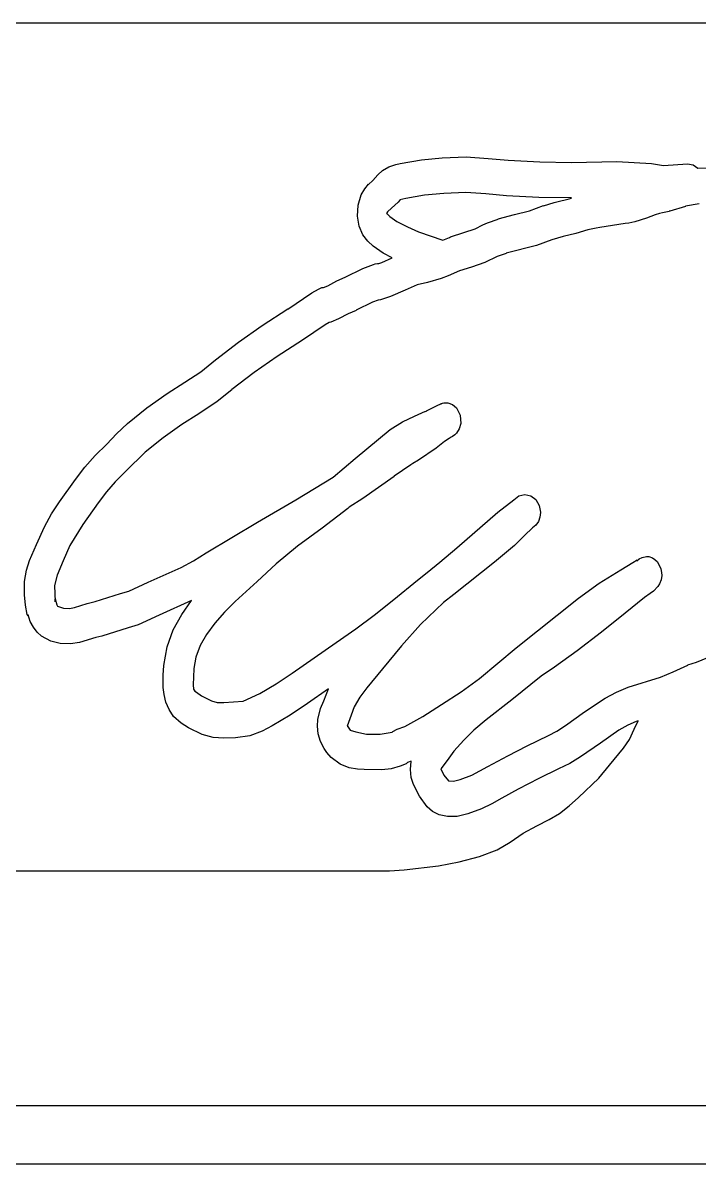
# Model space of a CAD drawing. Extents: x -67 to 553, y 0 to 8091.
# Drawn here: x 225 to 324.5, y 1110.4 to 1278.4 of the extents above; entities that cross this region are included whole.
import ezdxf

# ---------------------------------------------------------------- set-up
doc = ezdxf.new("R2010")
doc.units = 0

msp = doc.modelspace()

# ---------------------------------------------------------------- linework, layer by layer
at = {"layer": 'Calque_1'}
for p, q in [((209.441, 1278.41), (272.339, 1278.41)), ((272.339, 1278.41), (272.339, 1278.41)), ((272.339, 1278.41), (514.321, 1278.41)), ((286.693, 1258.52), (290.19359, 1258.680179)), ((290.194, 1258.68), (293.4326, 1258.437616)), ((277.89704, 1256.648725), (278.83269, 1257.21319)), ((278.832, 1257.21), (279.852098, 1257.567888)), ((279.852098, 1257.567888), (280.5007, 1257.695907)), ((280.501, 1257.7), (283.634995, 1258.248064)), ((283.634995, 1258.248064), (286.6933, 1258.527801)), ((293.433, 1258.44), (296.393, 1258.178989)), ((296.393, 1258.18), (301.068662, 1257.938237)), ((301.068662, 1257.938237), (305.72109, 1257.862209)), ((305.721, 1257.86), (312.36658, 1258.007796)), ((312.366, 1258.01), (317.4887, 1257.692712)), ((317.489, 1257.69), (319.25991, 1257.409886)), ((319.26, 1257.41), (322.788, 1257.658602)), ((322.788, 1257.66), (323.598998, 1257.500562)), ((323.598998, 1257.500562), (324.30419, 1256.997114)), ((324.304, 1257), (326.37309, 1257.057997)), ((276.467, 1255.2), (277.217698, 1256.053183)), ((277.217698, 1256.053183), (277.89704, 1256.648725)), ((274.775, 1253.1), (275.278438, 1253.977283)), ((275.278438, 1253.977283), (275.83071, 1254.63789)), ((275.831, 1254.63), (276.46719, 1255.192821)), ((274.313865, 1251.557666), (274.774484, 1253.09409)), ((280.189971, 1252.023252), (279.2417, 1251.1257)), ((280.453992, 1252.284482), (280.189971, 1252.023252)), ((280.466, 1252.34), (280.453992, 1252.284482)), ((281.351, 1252.55), (280.466393, 1252.340609)), ((284.094055, 1253.028943), (281.35101, 1252.552104)), ((286.943, 1253.29), (284.094055, 1253.028943)), ((290.159, 1253.44), (286.9422, 1253.287494)), ((293.105, 1253.21), (290.15741, 1253.437806)), ((290.158, 1253.44), (290.160646, 1253.437354)), ((296.16, 1252.94), (293.10589, 1253.208287)), ((300.92116, 1252.698985), (296.15963, 1252.945093)), ((305.727, 1252.62), (300.92116, 1252.698985)), ((301.582, 1251.49), (303.17831, 1251.952518)), ((303.178, 1251.96), (303.56609, 1252.07258)), ((303.566, 1252.07), (305.39009, 1252.521114)), ((305.39, 1252.52), (305.726497, 1252.618001)), ((274.219457, 1249.957695), (274.313865, 1251.557666)), ((278.484, 1250.35), (278.514, 1250.35)), ((278.634, 1250.59), (278.484193, 1250.356902)), ((278.514, 1250.35), (278.990895, 1249.89929)), ((279.242, 1251.12), (278.634306, 1250.581997)), ((297.342795, 1250.189328), (299.5193, 1250.7315)), ((299.519, 1250.73), (301.5819, 1251.49229)), ((318.683289, 1250.352615), (318.040309, 1250.135898)), ((319.13, 1250.42), (318.661794, 1250.357003)), ((318.662, 1250.36), (318.683289, 1250.352615)), ((320.082, 1250.65), (319.130216, 1250.416797)), ((320.185, 1250.69), (320.081601, 1250.658012)), ((322.485, 1251.39), (320.1849, 1250.6815)), ((324.503, 1251.76), (322.4855, 1251.395193)), ((274.460691, 1248.449899), (274.219457, 1249.957695)), ((278.990895, 1249.89929), (280.01411, 1249.17962)), ((280.014, 1249.18), (281.554622, 1248.360221)), ((291.551, 1248.1), (292.67958, 1248.644618)), ((292.679, 1248.65), (293.349718, 1248.974088)), ((293.35, 1248.97), (294.91887, 1249.527503)), ((294.919, 1249.53), (297.342795, 1250.189328)), ((313.59, 1248.88), (309.86729, 1248.282598)), ((314.144, 1248.93), (313.590016, 1248.878009)), ((315.053, 1249.09), (314.143496, 1248.931515)), ((316.739, 1249.64), (315.05329, 1249.08599)), ((318.04, 1250.13), (316.73881, 1249.637902)), ((275.007, 1247.19), (274.460691, 1248.449899)), ((275.73129, 1246.249609), (275.00732, 1247.19631)), ((281.554622, 1248.360221), (283.204723, 1247.660614)), ((283.204723, 1247.660614), (286.75618, 1246.4018)), ((287.763, 1246.82), (287.901483, 1246.877997)), ((287.902, 1246.88), (289.86722, 1247.534208)), ((289.867, 1247.53), (291.5507, 1248.099991)), ((304.479, 1246.93), (302.80459, 1246.450999)), ((306.344, 1247.4), (304.47901, 1246.933911)), ((308.119, 1247.91), (306.34341, 1247.392185)), ((309.366, 1248.2), (308.1196, 1247.916314)), ((309.867, 1248.28), (309.365695, 1248.198985)), ((276.500002, 1245.532657), (275.73129, 1246.249609)), ((278.017, 1244.52), (276.500002, 1245.532657)), ((286.756, 1246.4), (287.76271, 1246.817591)), ((300.574, 1245.64), (296.09159, 1244.4752)), ((302.805, 1246.45), (300.57472, 1245.635005)), ((277.776, 1243.13), (279.3196, 1243.824001)), ((279.319, 1243.82), (278.0168, 1244.512387)), ((294.771, 1244), (292.97893, 1243.13439)), ((296.092, 1244.47), (294.7711, 1244.002905)), ((272.402, 1240.96), (275.0215, 1242.22659)), ((275.022, 1242.23), (276.57949, 1242.840419)), ((276.579, 1242.84), (276.833793, 1242.917999)), ((276.834, 1242.92), (277.142001, 1242.975986)), ((277.142, 1242.98), (277.336, 1242.98)), ((277.336, 1242.98), (277.775181, 1243.132903)), ((289.238, 1241.88), (287.56009, 1241.181898)), ((290.974, 1242.44), (289.23759, 1241.875697)), ((292.979, 1243.14), (290.97449, 1242.443909)), ((269.834, 1239.71), (271.1766, 1240.440196)), ((271.177, 1240.44), (272.40271, 1240.9666)), ((284.533301, 1240.196892), (283.00812, 1239.82859)), ((286.518, 1240.75), (284.533301, 1240.196892)), ((287.56, 1241.18), (286.5177, 1240.747407)), ((263.952, 1236.27), (267.50939, 1238.66569)), ((267.509, 1238.67), (268.471712, 1239.217819)), ((268.472, 1239.22), (268.972776, 1239.422988)), ((268.973, 1239.42), (269.209617, 1239.440108)), ((269.209, 1239.44), (269.833786, 1239.708605)), ((281.229996, 1239.046381), (279.0527, 1238.1051)), ((283.008, 1239.83), (281.229996, 1239.046381)), ((276.439, 1237.26), (274.02158, 1236.08181)), ((277.252, 1237.58), (276.439122, 1237.25959)), ((277.596, 1237.64), (277.252413, 1237.579014)), ((279.053, 1238.1), (277.59621, 1237.640605)), ((260.193, 1233.87), (263.95199, 1236.2771)), ((272.853, 1235.58), (271.42981, 1234.811492)), ((274.022, 1236.08), (272.8536, 1235.581288)), ((256.691357, 1231.379829), (260.19259, 1233.86669)), ((269.461, 1233.96), (266.12371, 1231.70218)), ((270.066, 1234.31), (269.461401, 1233.96382)), ((270.288, 1234.35), (270.066306, 1234.309995)), ((271.43, 1234.82), (270.2875, 1234.353408)), ((253.3, 1228.79), (256.691357, 1231.379829)), ((266.124, 1231.71), (262.3692, 1229.30661)), ((251.147, 1227.05), (253.3003, 1228.7936)), ((262.369, 1229.3), (259.020468, 1226.920907)), ((248.822358, 1225.500395), (251.14729, 1227.04629)), ((259.020468, 1226.920907), (255.72031, 1224.4005)), ((246.19, 1223.86), (248.822358, 1225.500395)), ((243.214245, 1221.722228), (246.18939, 1223.8584)), ((255.721, 1224.4), (253.5392, 1222.63431)), ((240.384, 1219.44), (243.214245, 1221.722228)), ((253.539, 1222.64), (250.838642, 1220.822055)), ((284.368, 1221.26), (285.251099, 1221.7349)), ((285.251, 1221.74), (286.118594, 1222.175715)), ((286.119, 1222.17), (286.519499, 1222.324993)), ((286.432, 1222.29), (286.39099, 1222.26804)), ((286.391, 1222.26), (286.740408, 1222.397001)), ((286.53, 1222.33), (286.431998, 1222.289995)), ((286.519, 1222.33), (286.53, 1222.33)), ((286.741, 1222.4), (286.925891, 1222.440984)), ((286.926, 1222.44), (287.193705, 1222.465135)), ((287.193, 1222.47), (287.500498, 1222.45095)), ((287.501, 1222.45), (288.181613, 1222.212801)), ((288.181613, 1222.212801), (288.774808, 1221.716708)), ((288.774808, 1221.716708), (289.325696, 1220.651208)), ((250.838642, 1220.822055), (248.34041, 1219.28101)), ((280.839561, 1219.648886), (282.61659, 1220.508)), ((282.616, 1220.51), (284.2299, 1221.215907)), ((284.23, 1221.21), (284.368006, 1221.25699)), ((289.325696, 1220.651208), (289.40269, 1219.423308)), ((238.730649, 1217.873464), (240.3841, 1219.44218)), ((248.34, 1219.28), (245.596018, 1217.30538)), ((273.856, 1214.29), (279.00759, 1218.51759)), ((279.008, 1218.52), (280.839561, 1219.648886)), ((289.180996, 1218.63321), (288.772797, 1217.977917)), ((289.40269, 1219.423308), (289.180996, 1218.63321)), ((237.298, 1216.4), (238.730649, 1217.873464)), ((245.596018, 1217.30538), (242.95741, 1215.181)), ((287.024, 1216.75), (285.78379, 1215.786706)), ((287.686, 1217.23), (287.024013, 1216.7551)), ((287.811, 1217.32), (287.685879, 1217.233984)), ((287.855, 1217.33), (287.811, 1217.315977)), ((288.01, 1217.39), (287.855007, 1217.325018)), ((288.22, 1217.5), (288.010212, 1217.389484)), ((288.545, 1217.74), (288.21988, 1217.501214)), ((288.773, 1217.98), (288.545115, 1217.747484)), ((235.605813, 1214.725447), (237.2983, 1216.39942)), ((242.958, 1215.18), (240.14, 1212.3869)), ((285.783, 1215.79), (283.2126, 1214.01391)), ((234.097, 1212.98), (235.605813, 1214.725447)), ((270.647, 1211.52), (273.8556, 1214.2873)), ((282.051, 1213.31), (279.60001, 1211.64342)), ((282.368, 1213.51), (282.050712, 1213.311483)), ((283.213, 1214.02), (282.368107, 1213.513006)), ((232.701, 1211.17), (234.0973, 1212.9838)), ((240.14, 1212.39), (238.5548, 1210.836639)), ((279.6, 1211.64), (274.99512, 1208.386)), ((230.352536, 1207.898072), (232.70039, 1211.16877)), ((238.5548, 1210.836639), (237.272, 1209.34261)), ((265.138592, 1208.176866), (270.6469, 1211.5291)), ((237.272, 1209.34), (236.0266, 1207.72358)), ((274.995, 1208.39), (272.99571, 1207.0805)), ((297.222, 1208.2), (297.970442, 1208.776358)), ((297.970442, 1208.776358), (298.85487, 1208.979276)), ((298.854, 1208.98), (299.750106, 1208.772878)), ((299.750106, 1208.772878), (300.481881, 1208.20807)), ((300.481881, 1208.20807), (300.97527, 1207.370358)), ((229.195195, 1206.111341), (230.352536, 1207.898072)), ((236.026, 1207.72), (233.773443, 1204.570156)), ((259.474, 1204.9), (265.138592, 1208.176866)), ((272.772, 1206.89), (268.9995, 1204.025301)), ((272.996, 1207.08), (272.772189, 1206.886696)), ((294.883, 1206.35), (297.22141, 1208.19851)), ((300.97527, 1207.370358), (301.15622, 1206.34452)), ((228.127, 1204.21), (229.195195, 1206.111341)), ((251.936, 1200.39), (259.47409, 1204.89929)), ((288.834, 1201.13), (294.88319, 1206.35038)), ((300.839514, 1205.006739), (300.467585, 1204.461986)), ((301.074859, 1205.643351), (300.839514, 1205.006739)), ((301.157, 1206.34), (301.074859, 1205.643351)), ((226.958, 1201.6), (228.1269, 1204.20342)), ((233.773443, 1204.570156), (231.88831, 1201.46973)), ((268.9995, 1204.025301), (265.39371, 1201.34622)), ((299.077, 1203.2), (297.330372, 1201.465808)), ((299.677, 1203.74), (299.077085, 1203.201997)), ((299.975, 1204.05), (299.676815, 1203.741496)), ((300.467585, 1204.461986), (299.97569, 1204.04091)), ((225.955237, 1199.268928), (226.9585, 1201.60448)), ((231.889, 1201.47), (230.8699, 1199.1839)), ((250.059475, 1199.21955), (251.936, 1200.3845)), ((265.394, 1201.34), (262.248014, 1198.759881)), ((286.315, 1199.02), (288.83431, 1201.13201)), ((297.330372, 1201.465808), (294.36822, 1199.00591)), ((316.126, 1199.7), (316.730096, 1199.821999)), ((316.73, 1199.83), (317.092793, 1199.815458)), ((317.092793, 1199.815458), (317.640986, 1199.629525)), ((225.501245, 1197.812836), (225.955237, 1199.268928)), ((230.87, 1199.19), (230.021637, 1197.113536)), ((243.403, 1196.08), (248.2508, 1198.23749)), ((248.25, 1198.24), (250.059475, 1199.21955)), ((262.248014, 1198.759881), (259.42332, 1196.17701)), ((284.489, 1197.47), (286.3147, 1199.01659)), ((294.368, 1199), (288.40509, 1194.2406)), ((312.998, 1197.87), (314.7607, 1198.97119)), ((314.761, 1198.97), (315.402025, 1199.344524)), ((315.337, 1199.19), (315.683815, 1199.472178)), ((315.402025, 1199.344524), (315.337685, 1199.190609)), ((315.684, 1199.47), (316.125801, 1199.699896)), ((317.641, 1199.63), (317.990911, 1199.409893)), ((317.991, 1199.41), (318.355304, 1199.057496)), ((318.355304, 1199.057496), (318.883994, 1198.029696)), ((225.218, 1196.15), (225.501245, 1197.812836)), ((230.021637, 1197.113536), (229.5962, 1195.57519)), ((283.054, 1196.37), (284.48899, 1197.4708)), ((309.78584, 1195.910192), (312.99759, 1197.8674)), ((318.883994, 1198.029696), (318.98099, 1197.504102)), ((318.991, 1197.05), (318.895009, 1196.42061)), ((318.981, 1197.5), (318.991054, 1197.052987)), ((225.201374, 1194.19283), (225.217498, 1196.153)), ((229.596, 1195.57), (229.7226, 1193.17841)), ((240.54, 1194.75), (243.4024, 1196.0817)), ((259.423, 1196.18), (256.191276, 1193.197132)), ((279.564395, 1193.499989), (283.05409, 1196.37519)), ((306.766, 1193.68), (309.78584, 1195.910192)), ((318.396, 1195.4), (317.788319, 1194.75408)), ((318.659, 1195.81), (318.396481, 1195.403283)), ((318.895, 1196.42), (318.658807, 1195.808707)), ((225.339, 1192.67), (225.201374, 1194.19283)), ((229.722, 1193.18), (229.720388, 1193.584316)), ((229.720388, 1193.584316), (229.9551, 1192.700496)), ((234.408, 1192.9), (235.5867, 1193.216679)), ((235.586, 1193.22), (239.32789, 1194.38591)), ((239.328, 1194.39), (240.5398, 1194.7574)), ((249.801, 1193.35), (245.0173, 1191.2199)), ((248.34152, 1191.308496), (249.8005, 1193.3537)), ((256.191276, 1193.197132), (254.62952, 1191.632756)), ((276.672, 1191.22), (279.564395, 1193.499989)), ((288.406, 1194.25), (286.86242, 1193.06681)), ((297.585, 1186.4), (306.76637, 1193.68119)), ((316.444, 1193.82), (313.590268, 1191.499053)), ((317.284, 1194.41), (316.444319, 1193.82252)), ((317.788319, 1194.75408), (317.2839, 1194.402601)), ((225.609913, 1191.294297), (225.339002, 1192.66179)), ((229.955, 1192.7), (230.0707, 1192.537705)), ((230.071, 1192.54), (230.964999, 1192.239698)), ((230.965, 1192.24), (231.809653, 1192.197792)), ((231.809653, 1192.197792), (232.583, 1192.30641)), ((232.583, 1192.30641), (234.4077, 1192.90622)), ((254.62952, 1191.632756), (253.20271, 1190.01709)), ((286.862, 1193.06), (283.47978, 1189.83939)), ((313.590268, 1191.499053), (310.1157, 1188.70241)), ((225.720811, 1191.105359), (225.609913, 1191.294297)), ((225.727, 1191.23), (225.720811, 1191.105359)), ((226.049658, 1190.280649), (225.7269, 1191.23409)), ((226.507838, 1189.428523), (226.049658, 1190.280649)), ((241.934, 1189.79), (240.4628, 1189.329599)), ((245.017, 1191.22), (241.934, 1189.7916)), ((247.103687, 1189.043405), (248.34152, 1191.308496)), ((253.203, 1190.02), (251.993514, 1188.372527)), ((273.976629, 1189.210389), (276.6722, 1191.21301)), ((283.48, 1189.84), (280.687821, 1186.705774)), ((227.069574, 1188.700659), (226.507838, 1189.428523)), ((227.703, 1188.12), (227.069574, 1188.700659)), ((229.063013, 1187.370416), (227.7034, 1188.11622)), ((236.608, 1188.13), (235.681002, 1187.894892)), ((240.463, 1189.33), (236.6084, 1188.13022)), ((246.196886, 1186.542537), (247.103687, 1189.043405)), ((251.993514, 1188.372527), (251.055237, 1186.711074)), ((271.055, 1187.19), (273.976629, 1189.210389)), ((310.116, 1188.7), (306.54148, 1185.9472)), ((230.465, 1187.03), (229.063013, 1187.370416)), ((231.958651, 1186.978759), (230.46471, 1187.038491)), ((233.307043, 1187.162273), (231.958651, 1186.978759)), ((235.681, 1187.9), (233.307043, 1187.162273)), ((245.731, 1183.79), (246.196886, 1186.542537)), ((251.055237, 1186.711074), (250.419567, 1185.031183)), ((264.579, 1182.65), (271.05508, 1187.1903)), ((280.687821, 1186.705774), (277.88701, 1183.31483)), ((292.17, 1181.9), (297.58472, 1186.40619)), ((250.419567, 1185.031183), (250.1179, 1183.3284)), ((306.541, 1185.95), (303.21202, 1183.54661)), ((324.127, 1184.29), (328.70759, 1186.16949)), ((245.620587, 1182.357424), (245.730699, 1183.7822)), ((250.117, 1183.32), (250.005902, 1180.9206)), ((277.887, 1183.32), (275.570668, 1180.489139)), ((303.213, 1183.55), (301.24882, 1182.23219)), ((320.691537, 1182.877532), (322.85919, 1183.863)), ((322.859, 1183.87), (324.12709, 1184.295793)), ((245.616, 1180.54), (245.620587, 1182.357424)), ((262.267324, 1181.093732), (264.57859, 1182.65669)), ((289.468644, 1179.932262), (292.17019, 1181.8932)), ((301.248, 1182.23), (296.9263, 1178.746)), ((314.064, 1180.58), (318.8316, 1182.0642)), ((318.832, 1182.06), (320.691537, 1182.877532)), ((245.741408, 1179.499857), (245.6161, 1180.54158)), ((250.006, 1180.93), (250.090937, 1180.321029)), ((250.090937, 1180.321029), (250.262799, 1180.009198)), ((250.263, 1180), (250.28395, 1180.00682)), ((250.28395, 1180.00682), (250.50095, 1179.844455)), ((250.50095, 1179.844455), (251.2573, 1179.329203)), ((257.39, 1178.55), (259.8591, 1179.68279)), ((259.859, 1179.69), (262.267324, 1181.093732)), ((269.937, 1180.35), (266.8576, 1178.19148)), ((269.238, 1178.61), (269.936605, 1180.34471)), ((275.570668, 1180.489139), (274.572826, 1179.10563)), ((286.599, 1178.05), (289.468644, 1179.932262)), ((310.656012, 1179.003685), (312.311511, 1179.880472)), ((312.311511, 1179.880472), (314.0644, 1180.5794)), ((246.016087, 1178.400623), (245.741408, 1179.499857)), ((246.475248, 1177.311472), (246.016087, 1178.400623)), ((251.257, 1179.33), (252.7173, 1178.604513)), ((252.718, 1178.61), (253.564811, 1178.343251)), ((253.564811, 1178.343251), (254.5422, 1178.325203)), ((254.542, 1178.32), (257.3899, 1178.550505)), ((266.857, 1178.19), (264.310788, 1176.46828)), ((268.792023, 1177.444229), (269.238206, 1178.6096)), ((274.572826, 1179.10563), (273.73432, 1177.706)), ((283.847265, 1176.286764), (286.59889, 1178.0518)), ((296.927, 1178.74), (293.1454, 1175.774006)), ((307.604457, 1176.965254), (310.656012, 1179.003685)), ((247.154, 1176.3), (246.475248, 1177.311472)), ((248.24965, 1175.292096), (247.1543, 1176.30481)), ((264.310788, 1176.46828), (261.6682, 1174.92722)), ((268.384, 1175.85), (268.792023, 1177.444229)), ((273.262, 1176.47), (272.707513, 1174.8525)), ((273.734, 1177.7), (273.261693, 1176.47101)), ((281.177, 1174.82), (283.847265, 1176.286764)), ((304.844274, 1174.961545), (307.604457, 1176.965254)), ((249.336, 1174.63), (248.24965, 1175.292096)), ((251.346, 1173.64), (249.3357, 1174.629593)), ((261.669, 1174.92), (260.177725, 1174.144553)), ((268.320487, 1174.83467), (268.383804, 1175.8509)), ((268.439978, 1173.718179), (268.320487, 1174.83467)), ((272.707, 1174.86), (272.707, 1174.86)), ((272.707, 1174.86), (272.721023, 1174.847035)), ((272.721, 1174.84), (273.114805, 1174.287709)), ((280.066, 1174.4), (281.17749, 1174.823201)), ((293.1454, 1175.774006), (291.341853, 1174.262485)), ((303.55299, 1174.128162), (304.844274, 1174.961545)), ((313.981094, 1175.005602), (312.702455, 1174.266585)), ((315.218, 1175.53), (313.981094, 1175.005602)), ((314.939, 1174.41), (315.512087, 1175.62798)), ((315.512, 1175.62), (315.21789, 1175.528004)), ((252.975039, 1173.18942), (251.34631, 1173.633586)), ((254.559, 1173.09), (252.975039, 1173.18942)), ((256.278055, 1173.131925), (254.55931, 1173.08932)), ((258.358, 1173.45), (256.278055, 1173.131925)), ((260.177725, 1174.144553), (258.3581, 1173.44979)), ((268.756681, 1172.597823), (268.439978, 1173.718179)), ((273.115, 1174.29), (273.95009, 1174.005213)), ((273.95009, 1174.005213), (275.55408, 1173.685401)), ((275.554, 1173.69), (277.541307, 1173.669792)), ((277.541307, 1173.669792), (279.33, 1173.994905)), ((279.33, 1173.99), (279.400366, 1174.066789)), ((279.400366, 1174.066789), (280.065408, 1174.396188)), ((291.341853, 1174.262485), (289.8447, 1172.81792)), ((299.203446, 1171.963657), (302.31017, 1173.49159)), ((302.31, 1173.49), (303.55299, 1174.128162)), ((312.702455, 1174.266585), (309.993246, 1172.375686)), ((314.253063, 1172.90763), (314.9393, 1174.4032)), ((269.285, 1171.57), (268.756681, 1172.597823)), ((269.67814, 1170.990429), (269.28539, 1171.57048)), ((289.844, 1172.82), (288.411971, 1171.176636)), ((296.322, 1170.5), (299.203446, 1171.963657)), ((309.993246, 1172.375686), (307.036914, 1170.319302)), ((311.326, 1169.1), (313.3445, 1171.6124)), ((313.344, 1171.61), (314.253063, 1172.90763)), ((270.336, 1170.23), (269.67814, 1170.990429)), ((271.681517, 1169.245611), (270.33562, 1170.2312)), ((282.114, 1169.69), (281.591978, 1169.490108)), ((281.996, 1168.49), (282.114401, 1169.69451)), ((287.426, 1169.82), (286.481306, 1168.5989)), ((288.411971, 1171.176636), (287.42611, 1169.81759)), ((293.39286, 1168.929999), (296.32141, 1170.50178)), ((307.036914, 1170.319302), (305.449371, 1169.373427)), ((272.997926, 1168.746357), (271.681517, 1169.245611)), ((274.200278, 1168.549225), (272.997926, 1168.746357)), ((275.204, 1168.47), (274.200278, 1168.549225)), ((277.799036, 1168.425305), (275.20429, 1168.466316)), ((279.154355, 1168.599189), (277.799036, 1168.425305)), ((280.511, 1168.95), (279.154355, 1168.599189)), ((281.356687, 1169.323495), (280.51102, 1168.94988)), ((281.592, 1169.49), (281.356687, 1169.323495)), ((282.13757, 1167.291525), (281.9959, 1168.48858)), ((286.482, 1168.6), (286.902184, 1167.637712)), ((291.038, 1167.64), (293.39286, 1168.929999)), ((303.78, 1168.56), (300.911076, 1167.134985)), ((305.449371, 1169.373427), (303.78, 1168.55943)), ((309.743, 1167.21), (311.32529, 1169.10349)), ((282.439987, 1166.277327), (282.13757, 1167.291525)), ((283.353, 1164.54), (282.439987, 1166.277327)), ((286.902, 1167.64), (287.60632, 1166.831302)), ((287.606, 1166.83), (288.353288, 1166.748006)), ((288.354, 1166.75), (289.33274, 1167.003325)), ((289.33274, 1167.003325), (291.03859, 1167.640904)), ((300.911076, 1167.134985), (297.84032, 1165.5891)), ((306.766505, 1164.357015), (309.74279, 1167.20548)), ((284.484923, 1162.959551), (283.35262, 1164.53769)), ((297.841, 1165.59), (295.452444, 1164.247954)), ((285.242927, 1162.31144), (284.484923, 1162.959551)), ((293.985092, 1163.415973), (292.45941, 1162.68729)), ((295.452444, 1164.247954), (293.985092, 1163.415973)), ((303.953, 1162.01), (305.393534, 1163.118766)), ((305.393534, 1163.118766), (306.766505, 1164.357015)), ((286.232, 1161.82), (285.242927, 1162.31144)), ((287.454648, 1161.535412), (286.23179, 1161.819213)), ((288.889, 1161.55), (287.454648, 1161.535412)), ((290.475383, 1161.943416), (288.88919, 1161.5542)), ((292.459, 1162.69), (290.475383, 1161.943416)), ((302.435749, 1161.119754), (303.9538, 1162.0082)), ((298.618258, 1159.098972), (300.595871, 1160.181118)), ((300.595871, 1160.181118), (302.435749, 1161.119754)), ((296.687, 1157.78), (298.618258, 1159.098972)), ((292.157284, 1155.669538), (294.760841, 1156.654892)), ((294.760841, 1156.654892), (296.6866, 1157.779)), ((286.157, 1154.28), (289.185985, 1154.864165)), ((289.185985, 1154.864165), (292.157284, 1155.669538)), ((125.037, 1153.57), (278.936, 1153.57)), ((278.936, 1153.57), (281.080899, 1153.697294)), ((281.080899, 1153.697294), (286.15721, 1154.282998)), ((505.737, 1118.96), (125.037, 1118.96)), ((514.321, 1110.37), (-36.6785, 1110.37))]:
    msp.add_line(p, q, dxfattribs=at)

doc.saveas('drawing.dxf')
